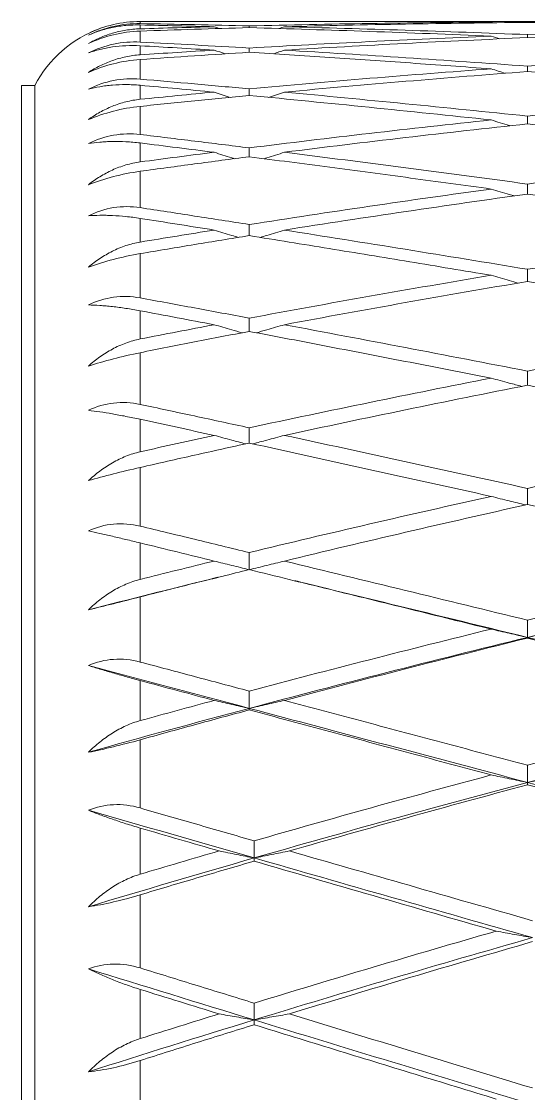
# Model space of a CAD drawing. Extents: x 4138 to 4928, y 0 to 579.
# Drawn here: x 4603.96 to 4608.23, y 209 to 218.04 of the extents above; entities that cross this region are included whole.
import ezdxf

# ---------------------------------------------------------------- set-up
doc = ezdxf.new("R2010")
doc.units = 0
doc.header["$LTSCALE"] = 10
doc.header["$MEASUREMENT"] = 0
doc.layers.add('1', color=7, linetype='CONTINUOUS')

msp = doc.modelspace()

# ---------------------------------------------------------------- linework, layer by layer
at = {"layer": '1', "color": 7, "linetype": 'Continuous', "lineweight": 13}
for p, q in [((4604.9577, 218.0413), (4604.9577, 218.023)), ((4604.9577, 217.96), (4604.9577, 217.8677)), ((4604.9577, 217.7206), (4604.9577, 217.5552)), ((4604.9577, 217.3254), (4604.9577, 217.0885)), ((4604.9577, 216.7781), (4604.9577, 216.4718)), ((4604.9577, 216.0838), (4604.9577, 215.711)), ((4604.9577, 215.249), (4604.9577, 214.8131)), ((4604.9577, 214.2814), (4604.9577, 213.7866)), ((4604.9577, 213.1901), (4604.9577, 212.641)), ((4604.9577, 211.9854), (4604.9577, 211.4105)), ((4604.9577, 210.6784), (4604.9577, 210.0616)), ((4604.9577, 209.2814), (4604.9577, 208.6283))]:
    msp.add_line(p, q, dxfattribs=at)
at = {"layer": '1', "color": 7, "linetype": 'Continuous', "lineweight": 18}
for p, q in [((4606.7565, 218.0413), (4605.0117, 218.0413)), ((4609.0938, 218.0413), (4607.3597, 218.0413)), ((4603.9577, 201.0413), (4603.9577, 217.5024)), ((4604.0703, 217.5024), (4603.9577, 217.5024)), ((4604.0703, 201.0413), (4604.0703, 217.5024))]:
    msp.add_line(p, q, dxfattribs=at)
msp.add_arc((4604.9577, 217.0413), 1, 109.69631, 152.53835, dxfattribs=at)
for points, degree in [([(4604.5217, 217.9411), (4604.588, 217.9732), (4604.7292, 218.0233), (4604.881, 218.0412), (4604.9577, 218.0413)], 3), ([(4604.5217, 217.9255), (4604.5889, 217.9584), (4604.7311, 218.0086), (4604.8819, 218.0243), (4604.9577, 218.023)], 3), ([(4605.0119, 218.0413), (4604.9938, 218.0413), (4604.9757, 218.0413), (4604.9577, 218.0413)], 3), ([(4604.9577, 218.023), (4605.1096, 218.0205), (4605.4148, 218.0148), (4605.7222, 218.0081), (4605.8765, 218.0044)], 3), ([(4605.5811, 217.9971), (4605.4767, 217.9998), (4605.2684, 218.005), (4605.0611, 218.0097), (4604.9577, 218.0119)], 3), ([(4605.8765, 218.0044), (4606.2135, 218.0124), (4606.89, 218.0256), (4607.5718, 218.0337), (4607.9139, 218.0365)], 3), ([(4608.2202, 218.0337), (4607.8764, 218.0301), (4607.1914, 218.0205), (4606.5116, 218.0058), (4606.1731, 217.9971)], 3), ([(4607.9139, 218.0365), (4607.921, 218.0342), (4607.928, 218.0318), (4607.9351, 218.0295)], 3), ([(4610.3401, 217.9971), (4609.9865, 218.0056), (4609.2795, 218.0202), (4608.5731, 218.03), (4608.2202, 218.0337)], 3), ([(4604.5217, 217.9411), (4604.5522, 217.956), (4604.5838, 217.9694), (4604.6167, 217.9813)], 3), ([(4604.5217, 217.8551), (4604.588, 217.8861), (4604.7292, 217.9359), (4604.881, 217.9572), (4604.9577, 217.96)], 3), ([(4604.9577, 217.9794), (4605.0613, 217.9826), (4605.2689, 217.9888), (4605.477, 217.9944), (4605.5811, 217.9971)], 3), ([(4605.8765, 217.9892), (4605.7229, 217.9849), (4605.4162, 217.9757), (4605.1103, 217.9654), (4604.9577, 217.96)], 3), ([(4605.5811, 217.9971), (4605.5963, 217.9919), (4605.6115, 217.9868), (4605.6267, 217.9816)], 3), ([(4605.8765, 217.9892), (4605.8765, 217.9943), (4605.8765, 217.9993), (4605.8765, 218.0044)], 3), ([(4607.9139, 217.9181), (4607.5695, 217.9324), (4606.8856, 217.9586), (4606.2112, 217.9798), (4605.8765, 217.9892)], 3), ([(4606.1265, 217.9814), (4606.142, 217.9866), (4606.1575, 217.9919), (4606.1731, 217.9971)], 3), ([(4606.1731, 217.9971), (4606.5089, 217.9885), (4607.1859, 217.9688), (4607.8736, 217.9441), (4608.2202, 217.9305)], 3), ([(4608.2202, 217.9305), (4608.5737, 217.9443), (4609.2805, 217.9692), (4609.987, 217.9887), (4610.3401, 217.9971)], 3), ([(4608.2202, 217.9051), (4608.2202, 217.9136), (4608.2202, 217.922), (4608.2202, 217.9305)], 3), ([(4604.5217, 217.7762), (4604.5889, 217.8098), (4604.7311, 217.8597), (4604.8819, 217.8717), (4604.9577, 217.8677)], 3), ([(4604.9577, 217.8677), (4605.1105, 217.8598), (4605.4165, 217.8434), (4605.7231, 217.8261), (4605.8765, 217.8172)], 3), ([(4605.5811, 217.7997), (4605.4772, 217.806), (4605.2693, 217.8184), (4605.0615, 217.8303), (4604.9577, 217.8362)], 3), ([(4605.8765, 217.8172), (4606.2105, 217.8365), (4606.8841, 217.8727), (4607.5688, 217.9038), (4607.9139, 217.9181)], 3), ([(4608.2202, 217.9051), (4607.8737, 217.8901), (4607.1861, 217.8575), (4606.509, 217.8198), (4606.1731, 217.7997)], 3), ([(4607.9139, 217.9181), (4607.9386, 217.9101), (4607.9632, 217.902), (4607.988, 217.894)], 3), ([(4610.3401, 217.7997), (4609.983, 217.8197), (4609.2725, 217.8572), (4608.5697, 217.89), (4608.2202, 217.9051)], 3), ([(4604.9577, 217.7603), (4605.0611, 217.7672), (4605.2685, 217.7805), (4605.4767, 217.7934), (4605.5811, 217.7997)], 3), ([(4605.8765, 217.7816), (4605.7225, 217.772), (4605.4153, 217.7522), (4605.1099, 217.7313), (4604.9577, 217.7206)], 3), ([(4605.5811, 217.7997), (4605.6121, 217.7893), (4605.6431, 217.7789), (4605.6741, 217.7685)], 3), ([(4605.8765, 217.7816), (4605.8765, 217.7935), (4605.8765, 217.8053), (4605.8765, 217.8172)], 3), ([(4607.9139, 217.6421), (4607.6872, 217.659), (4607.2341, 217.6918), (4606.555, 217.7384), (4606.1026, 217.7675), (4605.8765, 217.7816)], 3), ([(4606.0792, 217.7684), (4606.1104, 217.7788), (4606.1417, 217.7893), (4606.1731, 217.7997)], 3), ([(4606.1731, 217.7997), (4606.5131, 217.7794), (4607.1944, 217.7364), (4607.8779, 217.6892), (4608.2202, 217.6645)], 3), ([(4608.2202, 217.6645), (4608.5731, 217.6899), (4609.2794, 217.7378), (4609.9864, 217.78), (4610.3401, 217.7997)], 3), ([(4604.5217, 217.6121), (4604.588, 217.6417), (4604.7292, 217.6906), (4604.881, 217.7152), (4604.9577, 217.7206)], 3), ([(4608.2202, 217.6645), (4608.2202, 217.6494), (4608.2202, 217.6343), (4608.2201, 217.6191)], 3), ([(4604.5217, 217.4706), (4604.5889, 217.5046), (4604.7311, 217.5537), (4604.8819, 217.5618), (4604.9577, 217.5552)], 3), ([(4605.8765, 217.4733), (4606.2147, 217.5043), (4606.8926, 217.5634), (4607.5731, 217.6168), (4607.9139, 217.6421)], 3), ([(4608.2202, 217.6191), (4607.8789, 217.5931), (4607.1964, 217.5383), (4606.5141, 217.4777), (4606.1731, 217.4458)], 3), ([(4608.033, 217.604), (4607.9932, 217.6167), (4607.9535, 217.6294), (4607.9139, 217.6421)], 3), ([(4610.3401, 217.4458), (4609.9864, 217.4766), (4609.2793, 217.5365), (4608.573, 217.5923), (4608.2202, 217.6191)], 3), ([(4604.9577, 217.5552), (4605.1099, 217.5421), (4605.4152, 217.5152), (4605.7224, 217.4874), (4605.8765, 217.4733)], 3), ([(4605.5811, 217.4458), (4605.4766, 217.4556), (4605.2682, 217.4751), (4605.061, 217.4941), (4604.9577, 217.5035)], 3), ([(4605.8765, 217.4733), (4605.8765, 217.4547), (4605.8765, 217.4362), (4605.8765, 217.4176)], 3), ([(4604.9577, 217.3851), (4605.0615, 217.3955), (4605.2691, 217.416), (4605.4771, 217.436), (4605.5811, 217.4458)], 3), ([(4605.8765, 217.4177), (4605.7233, 217.4029), (4605.4169, 217.3728), (4605.1107, 217.3414), (4604.9577, 217.3254)], 3), ([(4605.7151, 217.4017), (4605.6703, 217.4164), (4605.6257, 217.4311), (4605.5811, 217.4458)], 3), ([(4607.9139, 217.2111), (4607.5684, 217.2479), (4606.8833, 217.3191), (4606.2101, 217.3856), (4605.8765, 217.4177)], 3), ([(4606.0382, 217.4017), (4606.0831, 217.4164), (4606.128, 217.431), (4606.1731, 217.4458)], 3), ([(4606.1731, 217.4458), (4606.5099, 217.4143), (4607.188, 217.349), (4607.8747, 217.2793), (4608.2202, 217.2433)], 3), ([(4608.2202, 217.2433), (4608.5674, 217.2794), (4609.268, 217.3493), (4609.9807, 217.4144), (4610.3401, 217.4458)], 3), ([(4604.9577, 217.3254), (4604.881, 217.3174), (4604.7292, 217.2897), (4604.588, 217.2421), (4604.5217, 217.2143)], 3), ([(4605.8765, 216.9758), (4606.2112, 217.0175), (4606.8855, 217.0985), (4607.5695, 217.1744), (4607.9139, 217.2111)], 3), ([(4608.2202, 217.1782), (4607.8751, 217.1409), (4607.1888, 217.0636), (4606.5103, 216.9811), (4606.1731, 216.9386)], 3), ([(4610.3401, 216.9386), (4609.9824, 216.9807), (4609.2713, 217.0628), (4608.569, 217.1405), (4608.2202, 217.1782)], 3), ([(4604.5217, 217.0115), (4604.5889, 217.0455), (4604.7311, 217.0934), (4604.8819, 217.0976), (4604.9577, 217.0885)], 3), ([(4604.9577, 217.0885), (4605.1107, 217.0701), (4605.4168, 217.0329), (4605.7232, 216.9949), (4605.8765, 216.9758)], 3), ([(4605.5811, 216.9386), (4605.4772, 216.9518), (4605.2693, 216.9782), (4605.0615, 217.0042), (4604.9577, 217.0171)], 3), ([(4604.9577, 216.8572), (4605.0611, 216.871), (4605.2684, 216.8984), (4605.4767, 216.9253), (4605.5811, 216.9386)], 3), ([(4606.1731, 216.9386), (4606.5136, 216.8956), (4607.1953, 216.8079), (4607.8783, 216.717), (4608.2202, 216.6707)], 3), ([(4608.2202, 216.6707), (4608.5729, 216.7184), (4609.279, 216.8106), (4609.9863, 216.8969), (4610.3401, 216.9386)], 3), ([(4605.8765, 216.9007), (4605.7225, 216.8808), (4605.4154, 216.8406), (4605.11, 216.7991), (4604.9577, 216.7781)], 3), ([(4607.9139, 216.6289), (4607.6872, 216.6602), (4607.2339, 216.722), (4606.5548, 216.8126), (4606.1025, 216.8716), (4605.8765, 216.9007)], 3), ([(4604.9577, 216.7781), (4604.881, 216.7675), (4604.7292, 216.7371), (4604.588, 216.6913), (4604.5217, 216.6654)], 3), ([(4605.8765, 216.3295), (4606.214, 216.3823), (4606.8912, 216.485), (4607.5724, 216.5819), (4607.9139, 216.6289)], 3), ([(4608.2202, 216.5865), (4607.8793, 216.5391), (4607.1972, 216.4411), (4606.5145, 216.3367), (4606.1731, 216.2829)], 3), ([(4610.3401, 216.2829), (4609.9862, 216.335), (4609.2789, 216.4378), (4608.5729, 216.5375), (4608.2202, 216.5865)], 3), ([(4604.5217, 216.4032), (4604.5889, 216.437), (4604.7311, 216.4831), (4604.8819, 216.4834), (4604.9577, 216.4718)], 3), ([(4604.9577, 216.4718), (4605.1096, 216.4485), (4605.4147, 216.4016), (4605.7222, 216.3537), (4605.8765, 216.3295)], 3), ([(4605.5811, 216.2829), (4605.4766, 216.2995), (4605.2681, 216.3326), (4605.061, 216.3652), (4604.9577, 216.3815)], 3), ([(4604.9577, 216.1816), (4605.0614, 216.1987), (4605.2691, 216.2328), (4605.477, 216.2663), (4605.5811, 216.2829)], 3), ([(4605.8765, 216.2356), (4605.7233, 216.211), (4605.417, 216.1611), (4605.1108, 216.1098), (4604.9577, 216.0838)], 3), ([(4607.9139, 215.9012), (4607.6842, 215.9397), (4607.227, 216.0158), (4606.5475, 216.1274), (4606.0994, 216.1998), (4605.8765, 216.2356)], 3), ([(4606.1731, 216.2829), (4606.5102, 216.2297), (4607.1884, 216.1213), (4607.8749, 216.0091), (4608.2202, 215.9521)], 3), ([(4608.2202, 215.9521), (4608.5693, 216.0097), (4609.2717, 216.1224), (4609.9826, 216.2302), (4610.3401, 216.2829)], 3), ([(4604.9577, 216.0838), (4604.881, 216.0708), (4604.7292, 216.0378), (4604.588, 215.9942), (4604.5217, 215.9705)], 3), ([(4605.8765, 215.5404), (4606.2128, 215.6032), (4606.8887, 215.7261), (4607.5711, 215.8437), (4607.9139, 215.9012)], 3), ([(4608.2202, 215.8496), (4607.8752, 215.7914), (4607.189, 215.6723), (4606.5104, 215.5482), (4606.1731, 215.4848)], 3), ([(4610.3401, 215.4848), (4609.9864, 215.5468), (4609.2793, 215.6697), (4608.5731, 215.7901), (4608.2202, 215.8496)], 3), ([(4604.5217, 215.6514), (4604.5889, 215.6846), (4604.7311, 215.7286), (4604.8819, 215.7249), (4604.9577, 215.711)], 3), ([(4604.9577, 215.711), (4605.1102, 215.6829), (4605.4159, 215.6263), (4605.7227, 215.5691), (4605.8765, 215.5404)], 3), ([(4605.5811, 215.4848), (4605.4769, 215.5045), (4605.2688, 215.5439), (4605.0613, 215.583), (4604.9577, 215.6025)], 3), ([(4604.9577, 215.3645), (4605.0613, 215.3848), (4605.2688, 215.4252), (4605.4769, 215.465), (4605.5811, 215.4848)], 3), ([(4606.1731, 215.4848), (4606.5118, 215.4211), (4607.1918, 215.2923), (4607.8766, 215.1607), (4608.2202, 215.0942)], 3), ([(4608.2202, 215.0942), (4608.5735, 215.1625), (4609.2803, 215.2958), (4609.9869, 215.4228), (4610.3401, 215.4848)], 3), ([(4605.8765, 215.4286), (4605.7225, 215.3992), (4605.4154, 215.3399), (4605.11, 215.2795), (4604.9577, 215.249)], 3), ([(4607.9139, 215.0346), (4607.6858, 215.0793), (4607.2308, 215.1681), (4606.5516, 215.2995), (4606.1011, 215.3858), (4605.8765, 215.4286)], 3), ([(4604.9577, 215.249), (4604.881, 215.2336), (4604.7292, 215.1985), (4604.588, 215.1575), (4604.5217, 215.1362)], 3), ([(4605.8765, 214.6158), (4606.213, 214.6883), (4606.8892, 214.8305), (4607.5714, 214.9674), (4607.9139, 215.0346)], 3), ([(4608.2202, 214.9744), (4607.8758, 214.9066), (4607.1903, 214.7683), (4606.5111, 214.6248), (4606.1731, 214.5517)], 3), ([(4610.3401, 214.5517), (4609.9865, 214.6231), (4609.2796, 214.765), (4608.5732, 214.9049), (4608.2202, 214.9744)], 3), ([(4604.5217, 214.7631), (4604.5889, 214.7954), (4604.7311, 214.8368), (4604.8819, 214.8293), (4604.9577, 214.8131)], 3), ([(4604.9577, 214.8131), (4605.1088, 214.7808), (4605.4131, 214.7156), (4605.7214, 214.6492), (4605.8765, 214.6158)], 3), ([(4605.5811, 214.5517), (4605.4765, 214.5746), (4605.2679, 214.6201), (4605.0609, 214.6651), (4604.9577, 214.6875)], 3), ([(4604.9577, 214.4136), (4605.0613, 214.4369), (4605.2689, 214.4832), (4605.4769, 214.529), (4605.5811, 214.5517)], 3), ([(4605.8765, 214.4871), (4605.7228, 214.4534), (4605.416, 214.3855), (4605.1103, 214.3163), (4604.9577, 214.2814)], 3), ([(4607.9139, 214.0373), (4607.5672, 214.1145), (4606.8808, 214.2666), (4606.2089, 214.4144), (4605.8765, 214.4871)], 3), ([(4606.1731, 214.5517), (4606.5054, 214.4799), (4607.1788, 214.3336), (4607.8701, 214.1821), (4608.2202, 214.105)], 3), ([(4608.2202, 214.105), (4608.5733, 214.1827), (4609.2799, 214.3347), (4609.9867, 214.4804), (4610.3401, 214.5517)], 3), ([(4604.9577, 214.2814), (4604.881, 214.2639), (4604.7292, 214.2269), (4604.588, 214.1888), (4604.5217, 214.1701)], 3), ([(4605.8765, 213.5644), (4606.2139, 213.646), (4606.8909, 213.8064), (4607.5722, 213.9612), (4607.9139, 214.0373)], 3), ([(4608.2202, 213.969), (4607.877, 213.8924), (4607.1926, 213.7364), (4606.5122, 213.5748), (4606.1731, 213.4925)], 3), ([(4610.3401, 213.4925), (4609.9801, 213.574), (4609.2667, 213.735), (4608.5668, 213.8917), (4608.2202, 213.969)], 3), ([(4604.5217, 213.7466), (4604.5889, 213.7777), (4604.7311, 213.8162), (4604.8819, 213.8049), (4604.9577, 213.7866)], 3), ([(4604.9577, 213.7866), (4605.1101, 213.7498), (4605.4157, 213.676), (4605.7226, 213.6017), (4605.8765, 213.5644)], 3), ([(4605.5811, 213.4925), (4605.4769, 213.518), (4605.2688, 213.569), (4605.0613, 213.6197), (4604.9577, 213.645)], 3), ([(4604.9577, 213.3377), (4605.0614, 213.3638), (4605.269, 213.4157), (4605.477, 213.467), (4605.5811, 213.4925)], 3), ([(4605.8765, 213.4192), (4605.8765, 213.4434), (4605.8765, 213.4918), (4605.8765, 213.5402), (4605.8765, 213.5644)], 3), ([(4605.8765, 213.4192), (4605.9257, 213.4313), (4606.0245, 213.4556), (4606.1235, 213.4802), (4606.1731, 213.4925)], 3), ([(4606.1731, 213.4925), (4606.5113, 213.4104), (4607.1907, 213.2453), (4607.876, 213.078), (4608.2202, 212.9938)], 3), ([(4608.2202, 212.9938), (4608.5734, 213.0801), (4609.28, 213.2494), (4609.9868, 213.4125), (4610.3401, 213.4925)], 3), ([(4605.8765, 213.4201), (4605.723, 213.3824), (4605.4163, 213.3064), (4605.1104, 213.2291), (4604.9577, 213.1901)], 3), ([(4607.9139, 212.9186), (4607.6858, 212.9749), (4607.2306, 213.0872), (4606.5514, 213.2544), (4606.101, 213.365), (4605.8765, 213.4201)], 3), ([(4605.5626, 213.3427), (4605.2121, 213.2566), (4604.8651, 213.1695), (4604.5217, 213.0815)], 3), ([(4605.6144, 213.3554), (4605.5624, 213.3426)], 1), ([(4606.3103, 213.314), (4606.26, 213.326)], 1), ([(4608.2201, 212.8487), (4607.573, 213.0069), (4606.9361, 213.1621), (4606.3099, 213.3141)], 3), ([(4604.5217, 213.0815), (4604.588, 213.0974), (4604.7292, 213.1321), (4604.881, 213.1706), (4604.9577, 213.1901)], 3), ([(4608.2201, 212.8487), (4608.2201, 212.8729), (4608.2201, 212.9213), (4608.2202, 212.9696), (4608.2202, 212.9938)], 3), ([(4605.8765, 212.396), (4606.2126, 212.4855), (4606.8883, 212.6621), (4607.5709, 212.8339), (4607.9139, 212.9186)], 3), ([(4607.9139, 212.9186), (4607.9647, 212.9069), (4608.0665, 212.8835), (4608.1688, 212.8603), (4608.2201, 212.8487)], 3), ([(4608.2201, 212.8487), (4608.2712, 212.8602), (4608.3736, 212.8834), (4608.4762, 212.9068), (4608.5276, 212.9186)], 3), ([(4608.2201, 212.8487), (4607.4231, 212.6538), (4606.6416, 212.4544), (4605.8765, 212.2506)], 3), ([(4608.2202, 212.8429), (4607.8765, 212.7578), (4607.1917, 212.5851), (4606.5118, 212.4072), (4606.1731, 212.3169)], 3), ([(4608.2202, 212.8429), (4608.2202, 212.8439), (4608.2201, 212.8458), (4608.2201, 212.8478), (4608.2201, 212.8487)], 3), ([(4610.3401, 212.3169), (4609.9855, 212.4052), (4609.2775, 212.5811), (4608.5721, 212.7559), (4608.2202, 212.8429)], 3), ([(4604.9577, 212.641), (4604.8819, 212.6612), (4604.7311, 212.6763), (4604.5889, 212.6411), (4604.5217, 212.6114)], 3), ([(4604.5217, 212.6114), (4604.9673, 212.4927), (4605.419, 212.3724), (4605.8765, 212.2506)], 3), ([(4605.8765, 212.396), (4605.7225, 212.4371), (4605.4154, 212.5189), (4605.11, 212.6004), (4604.9577, 212.641)], 3), ([(4605.5811, 212.3169), (4605.4769, 212.345), (4605.2688, 212.401), (4605.0613, 212.4569), (4604.9577, 212.4848)], 3), ([(4604.9577, 212.147), (4605.0613, 212.1756), (4605.2688, 212.2325), (4605.4769, 212.2889), (4605.5811, 212.3169)], 3), ([(4605.5811, 212.3169), (4605.6301, 212.3058), (4605.7283, 212.2836), (4605.827, 212.2616), (4605.8765, 212.2506)], 3), ([(4605.8765, 212.2506), (4605.8765, 212.2748), (4605.8765, 212.3233), (4605.8765, 212.3718), (4605.8765, 212.396)], 3), ([(4606.1731, 212.3169), (4606.1235, 212.3058), (4606.0245, 212.2836), (4605.9257, 212.2615), (4605.8765, 212.2506)], 3), ([(4608.2202, 211.7709), (4607.9915, 211.8319), (4607.5349, 211.9537), (4606.8517, 212.1359), (4606.3989, 212.2567), (4606.1731, 212.3169)], 3), ([(4608.2202, 211.7709), (4608.5629, 211.8622), (4609.2589, 212.0446), (4609.9762, 212.2263), (4610.3401, 212.3169)], 3), ([(4605.8765, 212.2506), (4605.419, 212.1287), (4604.9673, 212.0053), (4604.5217, 211.8803)], 3), ([(4605.8765, 212.2374), (4605.7229, 212.196), (4605.4162, 212.1126), (4605.1104, 212.028), (4604.9577, 211.9854)], 3), ([(4605.8765, 212.2374), (4605.8765, 212.2396), (4605.8765, 212.244), (4605.8765, 212.2484), (4605.8765, 212.2506)], 3), ([(4605.8765, 212.2506), (4606.6416, 212.0468), (4607.4231, 211.8386), (4608.2201, 211.6263)], 3), ([(4607.9139, 211.6889), (4607.6864, 211.7501), (4607.2321, 211.8724), (4606.5523, 212.0554), (4606.1014, 212.1768), (4605.8765, 212.2374)], 3), ([(4604.5217, 211.8803), (4604.588, 211.8933), (4604.7292, 211.9243), (4604.881, 211.964), (4604.9577, 211.9854)], 3), ([(4605.9179, 211.1335), (4606.2434, 211.2271), (4606.9016, 211.4134), (4607.5741, 211.5974), (4607.9139, 211.6889)], 3), ([(4607.9139, 211.6889), (4607.9647, 211.6784), (4608.0665, 211.6575), (4608.1688, 211.6367), (4608.2201, 211.6263)], 3), ([(4608.2201, 211.6263), (4608.2201, 211.6504), (4608.2201, 211.6986), (4608.2202, 211.7468), (4608.2202, 211.7709)], 3), ([(4608.5276, 211.6889), (4608.4762, 211.6784), (4608.3736, 211.6574), (4608.2712, 211.6366), (4608.2201, 211.6263)], 3), ([(4608.2201, 211.6263), (4607.4375, 211.4178), (4606.6698, 211.2053), (4605.9179, 210.9891)], 3), ([(4608.2202, 211.6065), (4607.8783, 211.5144), (4607.2022, 211.3291), (4606.5413, 211.142), (4606.2147, 211.048)], 3), ([(4608.2202, 211.6065), (4608.2202, 211.6098), (4608.2201, 211.6164), (4608.2201, 211.623), (4608.2201, 211.6263)], 3), ([(4610.3401, 211.036), (4610.1065, 211.0989), (4609.638, 211.2249), (4608.9309, 211.4152), (4608.4575, 211.5426), (4608.2202, 211.6065)], 3), ([(4604.5217, 211.3915), (4604.5889, 211.4194), (4604.7311, 211.4511), (4604.8819, 211.4324), (4604.9577, 211.4105)], 3), ([(4605.9179, 210.9891), (4605.4462, 211.1247), (4604.9808, 211.2589), (4604.5217, 211.3915)], 3), ([(4604.9577, 211.4105), (4605.1149, 211.3651), (4605.4322, 211.2735), (4605.7551, 211.1804), (4605.9179, 211.1335)], 3), ([(4605.6224, 211.048), (4605.5101, 211.0806), (4605.2871, 211.1455), (4605.067, 211.2096), (4604.9577, 211.2414)], 3), ([(4605.9179, 210.9891), (4605.9179, 211.0132), (4605.9179, 211.0613), (4605.9179, 211.1094), (4605.9179, 211.1335)], 3), ([(4605.9179, 210.9891), (4605.4462, 210.8535), (4604.9808, 210.7164), (4604.5217, 210.5779)], 3), ([(4604.9577, 210.8526), (4605.0676, 210.8853), (4605.2883, 210.9506), (4605.5107, 211.0156), (4605.6224, 211.048)], 3), ([(4605.9179, 210.9622), (4605.756, 210.9151), (4605.434, 210.8207), (4605.1158, 210.7259), (4604.9577, 210.6784)], 3), ([(4605.6224, 211.048), (4605.6714, 211.0382), (4605.7696, 211.0185), (4605.8684, 210.9989), (4605.9179, 210.9891)], 3), ([(4605.9179, 210.9891), (4605.9672, 210.9989), (4606.066, 211.0184), (4606.1651, 211.0381), (4606.2147, 211.048)], 3), ([(4605.9179, 210.9622), (4605.9179, 210.9667), (4605.9179, 210.9757), (4605.9179, 210.9847), (4605.9179, 210.9891)], 3), ([(4608.2633, 210.3173), (4607.4657, 210.5449), (4606.6836, 210.769), (4605.9179, 210.9891)], 3), ([(4607.9569, 210.3722), (4607.605, 210.4737), (4606.9133, 210.6735), (4606.2457, 210.867), (4605.9179, 210.9622)], 3), ([(4606.2147, 211.048), (4606.5449, 210.953), (4607.2165, 210.76), (4607.9106, 210.5611), (4608.2633, 210.4602)], 3), ([(4604.5217, 210.5779), (4604.588, 210.5878), (4604.7292, 210.6149), (4604.881, 210.6554), (4604.9577, 210.6784)], 3), ([(4605.9179, 209.7656), (4606.2467, 209.8666), (4606.9154, 210.0686), (4607.606, 210.271), (4607.9569, 210.3722)], 3), ([(4608.2633, 210.3173), (4608.212, 210.3264), (4608.1096, 210.3446), (4608.0077, 210.363), (4607.9569, 210.3722)], 3), ([(4608.2633, 210.3173), (4607.4657, 210.0896), (4606.6836, 209.8584), (4605.9179, 209.6237)], 3), ([(4608.2633, 210.2838), (4607.9205, 210.185), (4607.2363, 209.9846), (4606.5548, 209.7788), (4606.2147, 209.6745)], 3), ([(4604.9577, 210.0616), (4604.8819, 210.085), (4604.7311, 210.1071), (4604.5889, 210.0793), (4604.5217, 210.0534)], 3), ([(4605.9179, 209.7656), (4605.7572, 209.815), (4605.4364, 209.9137), (4605.117, 210.0123), (4604.9577, 210.0616)], 3), ([(4604.5217, 210.0534), (4604.9808, 209.9115), (4605.4462, 209.7682), (4605.9179, 209.6237)], 3), ([(4604.9577, 209.8808), (4605.0681, 209.8465), (4605.2893, 209.7778), (4605.5112, 209.709), (4605.6224, 209.6745)], 3), ([(4605.9179, 209.6237), (4605.9179, 209.6474), (4605.9179, 209.6947), (4605.9179, 209.742), (4605.9179, 209.7656)], 3), ([(4605.9179, 209.6237), (4605.4462, 209.4792), (4604.9808, 209.3334), (4604.5217, 209.1865)], 3), ([(4604.9577, 209.4665), (4605.0671, 209.5011), (4605.2874, 209.5704), (4605.5103, 209.6398), (4605.6224, 209.6745)], 3), ([(4605.6224, 209.6745), (4605.6714, 209.666), (4605.7696, 209.6491), (4605.8684, 209.6322), (4605.9179, 209.6237)], 3), ([(4606.2147, 209.6745), (4606.1651, 209.666), (4606.066, 209.649), (4605.9672, 209.6321), (4605.9179, 209.6237)], 3), ([(4605.9179, 209.6237), (4605.9179, 209.617), (4605.9179, 209.6034), (4605.9179, 209.5899), (4605.9179, 209.5831)], 3), ([(4605.9179, 209.6237), (4606.6836, 209.3891), (4607.4657, 209.1512), (4608.2633, 208.9102)], 3), ([(4608.2633, 209.0499), (4607.9194, 209.1542), (4607.2341, 209.3625), (4606.5537, 209.5706), (4606.2147, 209.6745)], 3), ([(4605.9179, 209.5831), (4605.7573, 209.5334), (4605.4367, 209.4334), (4605.1171, 209.3322), (4604.9577, 209.2814)], 3), ([(4605.9179, 209.5831), (4606.1426, 209.5136), (4606.5932, 209.3746), (4607.273, 209.1658), (4607.7285, 209.0264), (4607.9569, 208.9567)], 3), ([(4604.9577, 209.2814), (4604.881, 209.2569), (4604.7292, 209.2161), (4604.588, 209.1932), (4604.5217, 209.1865)], 3)]:
    msp.add_open_spline(points, degree=degree, dxfattribs=at)
for points, knots in [([(4604.9577, 218.0119), (4604.9162, 218.0128), (4604.8762, 218.0112), (4604.7985, 218.0039), (4604.7609, 217.9982), (4604.7061, 217.9869), (4604.688, 217.9826), (4604.6528, 217.9733), (4604.6356, 217.9682), (4604.585, 217.9518), (4604.5527, 217.9393), (4604.5217, 217.9255)], [0, 0, 0, 0, 0.25, 0.25, 0.5, 0.5, 0.625, 0.625, 0.75, 0.75, 1, 1, 1, 1]), ([(4607.9139, 218.0365), (4607.6855, 218.0384), (4607.299, 218.0406), (4606.9143, 218.0413), (4606.7566, 218.0413)], [0, 0, 0, 0, 0.589107, 1, 1, 1, 1]), ([(4607.0525, 218.0409), (4607.0991, 218.041), (4607.4868, 218.0417), (4607.8762, 218.0407), (4608.2202, 218.0387)], [0, 0, 0, 0, 0.120323, 1, 1, 1, 1]), ([(4608.2202, 218.0387), (4608.5734, 218.0408), (4608.9745, 218.0417), (4609.3756, 218.041), (4609.4233, 218.0409)], [0, 0, 0, 0, 0.88096, 1, 1, 1, 1]), ([(4604.5217, 217.8551), (4604.5527, 217.8728), (4604.5849, 217.889), (4604.652, 217.9179), (4604.6869, 217.9306), (4604.7415, 217.9469), (4604.7601, 217.9518), (4604.7981, 217.9606), (4604.8174, 217.9644), (4604.876, 217.974), (4604.9162, 217.9781), (4604.9577, 217.9794)], [0, 0, 0, 0, 0.25, 0.25, 0.5, 0.5, 0.625, 0.625, 0.75, 0.75, 1, 1, 1, 1]), ([(4604.9577, 217.8362), (4604.9162, 217.8385), (4604.8762, 217.8386), (4604.7985, 217.8351), (4604.7609, 217.8315), (4604.7061, 217.8235), (4604.688, 217.8204), (4604.6528, 217.8135), (4604.6356, 217.8097), (4604.585, 217.7971), (4604.5527, 217.7873), (4604.5217, 217.7762)], [0, 0, 0, 0, 0.25, 0.25, 0.5, 0.5, 0.625, 0.625, 0.75, 0.75, 1, 1, 1, 1]), ([(4604.5217, 217.6121), (4604.5527, 217.6322), (4604.5849, 217.6507), (4604.652, 217.684), (4604.6869, 217.6989), (4604.7415, 217.7182), (4604.7601, 217.7241), (4604.7981, 217.7348), (4604.8174, 217.7396), (4604.876, 217.7519), (4604.9162, 217.7576), (4604.9577, 217.7603)], [0, 0, 0, 0, 0.25, 0.25, 0.5, 0.5, 0.625, 0.625, 0.75, 0.75, 1, 1, 1, 1]), ([(4604.9577, 217.5035), (4604.9162, 217.5073), (4604.8762, 217.5091), (4604.7985, 217.5094), (4604.7609, 217.5079), (4604.7061, 217.5034), (4604.688, 217.5015), (4604.6528, 217.4971), (4604.6356, 217.4945), (4604.585, 217.4858), (4604.5527, 217.4788), (4604.5217, 217.4706)], [0, 0, 0, 0, 0.25, 0.25, 0.5, 0.5, 0.625, 0.625, 0.75, 0.75, 1, 1, 1, 1]), ([(4604.5217, 217.2143), (4604.5527, 217.2366), (4604.5849, 217.2572), (4604.652, 217.2947), (4604.6869, 217.3116), (4604.7415, 217.3338), (4604.7601, 217.3406), (4604.7981, 217.3532), (4604.8174, 217.3588), (4604.876, 217.3737), (4604.9162, 217.381), (4604.9577, 217.3851)], [0, 0, 0, 0, 0.25, 0.25, 0.5, 0.5, 0.625, 0.625, 0.75, 0.75, 1, 1, 1, 1]), ([(4607.9139, 217.2111), (4607.9647, 217.1951), (4608.0176, 217.1786), (4608.0707, 217.1621), (4608.0727, 217.1615)], [0, 0, 0, 0, 0.961829, 1, 1, 1, 1]), ([(4608.2201, 217.1782), (4608.2201, 217.1787), (4608.2201, 217.2004), (4608.2202, 217.2221), (4608.2202, 217.2433)], [0, 0, 0, 0, 0.022484, 1, 1, 1, 1]), ([(4604.9577, 217.0171), (4604.9162, 217.0223), (4604.8762, 217.0258), (4604.7985, 217.0299), (4604.7609, 217.0305), (4604.7061, 217.0295), (4604.688, 217.0288), (4604.6528, 217.0269), (4604.6356, 217.0256), (4604.585, 217.021), (4604.5527, 217.0167), (4604.5217, 217.0115)], [0, 0, 0, 0, 0.25, 0.25, 0.5, 0.5, 0.625, 0.625, 0.75, 0.75, 1, 1, 1, 1]), ([(4605.7518, 216.8843), (4605.744, 216.8867), (4605.687, 216.9048), (4605.6301, 216.9229), (4605.5811, 216.9386)], [0, 0, 0, 0, 0.136769, 1, 1, 1, 1]), ([(4605.8765, 216.9758), (4605.8765, 216.954), (4605.8765, 216.929), (4605.8765, 216.904), (4605.8765, 216.9007)], [0, 0, 0, 0, 0.870602, 1, 1, 1, 1]), ([(4606.0015, 216.8843), (4606.0092, 216.8867), (4606.0663, 216.9048), (4606.1235, 216.9228), (4606.1731, 216.9386)], [0, 0, 0, 0, 0.134619, 1, 1, 1, 1]), ([(4604.5217, 216.6654), (4604.5527, 216.6897), (4604.5849, 216.7122), (4604.652, 216.7535), (4604.6869, 216.7723), (4604.7415, 216.7971), (4604.7601, 216.8049), (4604.7981, 216.8191), (4604.8174, 216.8256), (4604.876, 216.8429), (4604.9162, 216.8517), (4604.9577, 216.8572)], [0, 0, 0, 0, 0.25, 0.25, 0.5, 0.5, 0.625, 0.625, 0.75, 0.75, 1, 1, 1, 1]), ([(4608.2201, 216.5865), (4608.2201, 216.5924), (4608.2201, 216.6204), (4608.2202, 216.6485), (4608.2202, 216.6707)], [0, 0, 0, 0, 0.207233, 1, 1, 1, 1]), ([(4607.9139, 216.6289), (4607.9647, 216.6136), (4608.0295, 216.5941), (4608.0946, 216.5746), (4608.1086, 216.5704)], [0, 0, 0, 0, 0.785044, 1, 1, 1, 1]), ([(4604.9577, 216.3815), (4604.9162, 216.388), (4604.8762, 216.3931), (4604.7985, 216.401), (4604.7609, 216.4037), (4604.7061, 216.4062), (4604.688, 216.4068), (4604.6528, 216.4074), (4604.6356, 216.4074), (4604.585, 216.4068), (4604.5527, 216.4054), (4604.5217, 216.4032)], [0, 0, 0, 0, 0.25, 0.25, 0.5, 0.5, 0.625, 0.625, 0.75, 0.75, 1, 1, 1, 1]), ([(4605.8765, 216.2356), (4605.8765, 216.2442), (4605.8765, 216.2755), (4605.8765, 216.3068), (4605.8765, 216.3295)], [0, 0, 0, 0, 0.273984, 1, 1, 1, 1]), ([(4605.5811, 216.2829), (4605.6301, 216.2678), (4605.698, 216.2471), (4605.7662, 216.2264), (4605.7852, 216.2207)], [0, 0, 0, 0, 0.722445, 1, 1, 1, 1]), ([(4605.968, 216.2207), (4605.9868, 216.2264), (4606.0551, 216.247), (4606.1235, 216.2678), (4606.1731, 216.2829)], [0, 0, 0, 0, 0.276085, 1, 1, 1, 1]), ([(4604.5217, 215.9705), (4604.5527, 215.9966), (4604.5849, 216.0209), (4604.652, 216.0656), (4604.6869, 216.086), (4604.7415, 216.1133), (4604.7601, 216.1218), (4604.7981, 216.1377), (4604.8174, 216.1449), (4604.876, 216.1645), (4604.9162, 216.1747), (4604.9577, 216.1816)], [0, 0, 0, 0, 0.25, 0.25, 0.5, 0.5, 0.625, 0.625, 0.75, 0.75, 1, 1, 1, 1]), ([(4608.2201, 215.8497), (4608.2201, 215.8607), (4608.2201, 215.8949), (4608.2202, 215.9291), (4608.2202, 215.9521)], [0, 0, 0, 0, 0.324849, 1, 1, 1, 1]), ([(4607.9139, 215.9012), (4607.9647, 215.8865), (4608.0405, 215.8648), (4608.1167, 215.8431), (4608.1417, 215.836)], [0, 0, 0, 0, 0.671183, 1, 1, 1, 1]), ([(4604.9577, 215.6025), (4604.9162, 215.6103), (4604.8762, 215.617), (4604.7985, 215.6286), (4604.7609, 215.6334), (4604.7061, 215.6394), (4604.688, 215.6412), (4604.6528, 215.6443), (4604.6356, 215.6457), (4604.585, 215.6491), (4604.5527, 215.6506), (4604.5217, 215.6514)], [0, 0, 0, 0, 0.25, 0.25, 0.5, 0.5, 0.625, 0.625, 0.75, 0.75, 1, 1, 1, 1]), ([(4605.5811, 215.4848), (4605.6301, 215.4705), (4605.7084, 215.4479), (4605.787, 215.4253), (4605.8164, 215.4169)], [0, 0, 0, 0, 0.627069, 1, 1, 1, 1]), ([(4605.8765, 215.4286), (4605.8765, 215.4424), (4605.8765, 215.4797), (4605.8765, 215.5169), (4605.8765, 215.5404)], [0, 0, 0, 0, 0.371143, 1, 1, 1, 1]), ([(4605.9368, 215.417), (4605.966, 215.4253), (4606.0447, 215.4478), (4606.1235, 215.4705), (4606.1731, 215.4848)], [0, 0, 0, 0, 0.371909, 1, 1, 1, 1]), ([(4604.5217, 215.1362), (4604.5527, 215.1638), (4604.5849, 215.1896), (4604.652, 215.2373), (4604.6869, 215.2592), (4604.7415, 215.2887), (4604.7601, 215.2979), (4604.7981, 215.3152), (4604.8174, 215.3232), (4604.876, 215.3448), (4604.9162, 215.3563), (4604.9577, 215.3645)], [0, 0, 0, 0, 0.25, 0.25, 0.5, 0.5, 0.625, 0.625, 0.75, 0.75, 1, 1, 1, 1]), ([(4608.173, 214.9648), (4608.1375, 214.9743), (4608.0509, 214.9975), (4607.9647, 215.0208), (4607.9139, 215.0346)], [0, 0, 0, 0, 0.40943, 1, 1, 1, 1]), ([(4608.2202, 215.0942), (4608.2202, 215.0706), (4608.2201, 215.0306), (4608.2201, 214.9907), (4608.2201, 214.9744)], [0, 0, 0, 0, 0.592463, 1, 1, 1, 1]), ([(4604.5217, 214.7631), (4604.5527, 214.7593), (4604.5849, 214.755), (4604.652, 214.7451), (4604.6869, 214.7395), (4604.7415, 214.7302), (4604.7601, 214.7268), (4604.7981, 214.7199), (4604.8174, 214.7162), (4604.876, 214.7048), (4604.9162, 214.6965), (4604.9577, 214.6875)], [0, 0, 0, 0, 0.25, 0.25, 0.5, 0.5, 0.625, 0.625, 0.75, 0.75, 1, 1, 1, 1]), ([(4605.8765, 214.6158), (4605.8765, 214.5919), (4605.8765, 214.549), (4605.8765, 214.5061), (4605.8765, 214.4871)], [0, 0, 0, 0, 0.55794, 1, 1, 1, 1]), ([(4605.846, 214.4803), (4605.8067, 214.4908), (4605.7182, 214.5146), (4605.6301, 214.5384), (4605.5811, 214.5517)], [0, 0, 0, 0, 0.44281, 1, 1, 1, 1]), ([(4605.9071, 214.4804), (4605.9462, 214.4908), (4606.0347, 214.5145), (4606.1235, 214.5384), (4606.1731, 214.5517)], [0, 0, 0, 0, 0.442247, 1, 1, 1, 1]), ([(4604.9577, 214.4136), (4604.9162, 214.4042), (4604.8762, 214.3915), (4604.7985, 214.3604), (4604.7609, 214.342), (4604.7061, 214.3106), (4604.688, 214.2995), (4604.6528, 214.2762), (4604.6356, 214.2641), (4604.585, 214.2262), (4604.5527, 214.199), (4604.5217, 214.1701)], [0, 0, 0, 0, 0.25, 0.25, 0.5, 0.5, 0.625, 0.625, 0.75, 0.75, 1, 1, 1, 1]), ([(4607.9139, 214.0373), (4607.9647, 214.0245), (4608.0608, 214.0004), (4608.1574, 213.9764), (4608.2029, 213.9651)], [0, 0, 0, 0, 0.529635, 1, 1, 1, 1]), ([(4608.2201, 213.969), (4608.2201, 213.9903), (4608.2201, 214.0357), (4608.2202, 214.081), (4608.2202, 214.105)], [0, 0, 0, 0, 0.46983, 1, 1, 1, 1]), ([(4604.9577, 213.645), (4604.9162, 213.6552), (4604.8762, 213.6649), (4604.7985, 213.6834), (4604.7609, 213.6923), (4604.7061, 213.7051), (4604.688, 213.7093), (4604.6528, 213.7174), (4604.6356, 213.7213), (4604.585, 213.7327), (4604.5527, 213.7399), (4604.5217, 213.7466)], [0, 0, 0, 0, 0.25, 0.25, 0.5, 0.5, 0.625, 0.625, 0.75, 0.75, 1, 1, 1, 1]), ([(4605.5811, 213.4925), (4605.6301, 213.4802), (4605.7277, 213.4559), (4605.8258, 213.4317), (4605.8747, 213.4196)], [0, 0, 0, 0, 0.502971, 1, 1, 1, 1]), ([(4604.5217, 213.0815), (4604.5527, 213.1114), (4604.5849, 213.1395), (4604.652, 213.1918), (4604.6869, 213.216), (4604.7415, 213.2491), (4604.7601, 213.2595), (4604.7981, 213.2792), (4604.8174, 213.2883), (4604.876, 213.3135), (4604.9162, 213.3273), (4604.9577, 213.3377)], [0, 0, 0, 0, 0.25, 0.25, 0.5, 0.5, 0.625, 0.625, 0.75, 0.75, 1, 1, 1, 1]), ([(4610.0973, 213.2925), (4609.8123, 213.2274), (4609.1815, 213.081), (4608.5599, 212.9318), (4608.2201, 212.8487)], [0, 0, 0, 0, 0.449018, 1, 1, 1, 1]), ([(4610.6568, 212.2506), (4610.1822, 212.3675), (4609.3635, 212.5688), (4608.5599, 212.7657), (4608.2201, 212.8487)], [0, 0, 0, 0, 0.573764, 1, 1, 1, 1]), ([(4604.9577, 212.4848), (4604.9162, 212.496), (4604.8762, 212.507), (4604.7985, 212.5289), (4604.7609, 212.5397), (4604.7061, 212.5557), (4604.688, 212.561), (4604.6528, 212.5715), (4604.6356, 212.5766), (4604.585, 212.5919), (4604.5527, 212.6018), (4604.5217, 212.6114)], [0, 0, 0, 0, 0.25, 0.25, 0.5, 0.5, 0.625, 0.625, 0.75, 0.75, 1, 1, 1, 1]), ([(4610.6568, 212.2506), (4610.1822, 212.1336), (4609.3635, 211.9273), (4608.5599, 211.7168), (4608.2201, 211.6263)], [0, 0, 0, 0, 0.573764, 1, 1, 1, 1]), ([(4604.5217, 211.8803), (4604.5527, 211.9109), (4604.5849, 211.9398), (4604.652, 211.9937), (4604.6869, 212.0188), (4604.7415, 212.0531), (4604.7601, 212.064), (4604.7981, 212.0846), (4604.8174, 212.0942), (4604.876, 212.1208), (4604.9162, 212.1356), (4604.9577, 212.147)], [0, 0, 0, 0, 0.25, 0.25, 0.5, 0.5, 0.625, 0.625, 0.75, 0.75, 1, 1, 1, 1]), ([(4608.2201, 211.6263), (4608.5599, 211.5358), (4609.3635, 211.3217), (4610.1822, 211.1036), (4610.6568, 210.9772)], [0, 0, 0, 0, 0.426236, 1, 1, 1, 1]), ([(4604.9577, 211.2414), (4604.9162, 211.2535), (4604.8762, 211.2658), (4604.7985, 211.2907), (4604.7609, 211.3033), (4604.7061, 211.3223), (4604.688, 211.3287), (4604.6528, 211.3414), (4604.6356, 211.3477), (4604.585, 211.3666), (4604.5527, 211.3791), (4604.5217, 211.3915)], [0, 0, 0, 0, 0.25, 0.25, 0.5, 0.5, 0.625, 0.625, 0.75, 0.75, 1, 1, 1, 1]), ([(4604.5217, 210.5779), (4604.5527, 210.609), (4604.5849, 210.6383), (4604.652, 210.6934), (4604.6869, 210.719), (4604.7415, 210.7543), (4604.7601, 210.7656), (4604.7981, 210.7869), (4604.8174, 210.7968), (4604.876, 210.8246), (4604.9162, 210.8403), (4604.9577, 210.8526)], [0, 0, 0, 0, 0.25, 0.25, 0.5, 0.5, 0.625, 0.625, 0.75, 0.75, 1, 1, 1, 1]), ([(4604.5217, 210.0534), (4604.5527, 210.0383), (4604.5849, 210.0233), (4604.652, 209.9935), (4604.6869, 209.9788), (4604.7415, 209.9569), (4604.7601, 209.9497), (4604.7981, 209.9353), (4604.8174, 209.9281), (4604.876, 209.9072), (4604.9162, 209.8937), (4604.9577, 209.8808)], [0, 0, 0, 0, 0.25, 0.25, 0.5, 0.5, 0.625, 0.625, 0.75, 0.75, 1, 1, 1, 1]), ([(4604.5217, 209.1865), (4604.5527, 209.2176), (4604.5849, 209.2472), (4604.652, 209.3028), (4604.6869, 209.3288), (4604.7415, 209.3648), (4604.7601, 209.3763), (4604.7981, 209.3981), (4604.8174, 209.4084), (4604.876, 209.437), (4604.9162, 209.4534), (4604.9577, 209.4665)], [0, 0, 0, 0, 0.25, 0.25, 0.5, 0.5, 0.625, 0.625, 0.75, 0.75, 1, 1, 1, 1])]:
    msp.add_open_spline(points, degree=3, knots=knots, dxfattribs=at)
at = {"layer": '1', "color": 7, "linetype": 'Continuous', "lineweight": 13}
for points, weights in [([(4604.9577, 218.0119), (4604.9577, 217.9986), (4604.9577, 217.9794)], [1, 0.999911893339, 1]), ([(4604.9577, 217.8362), (4604.9577, 217.8012), (4604.9577, 217.7603)], [1, 0.999911893342, 1]), ([(4604.9577, 217.5035), (4604.9577, 217.4472), (4604.9577, 217.3851)], [1, 0.999911893339, 1]), ([(4604.9577, 217.0171), (4604.9577, 216.94), (4604.9577, 216.8572)], [1, 0.999911893341, 1]), ([(4604.9577, 216.3815), (4604.9577, 216.2842), (4604.9577, 216.1816)], [1, 0.999911893339, 1]), ([(4604.9577, 215.6025), (4604.9577, 215.486), (4604.9577, 215.3645)], [1, 0.999911893339, 1]), ([(4604.9577, 214.6875), (4604.9577, 214.5529), (4604.9577, 214.4136)], [1, 0.999911893339, 1]), ([(4604.9577, 213.645), (4604.9577, 213.4936), (4604.9577, 213.3377)], [1, 0.99991189334, 1]), ([(4604.9577, 212.4848), (4604.9577, 212.3179), (4604.9577, 212.147)], [1, 0.999911893337, 1]), ([(4604.9577, 211.2414), (4604.9577, 211.049), (4604.9577, 210.8526)], [1, 0.99989992864, 1]), ([(4604.9577, 209.8808), (4604.9577, 209.6754), (4604.9577, 209.4665)], [1, 0.999899928637, 1])]:
    msp.add_rational_spline(points, weights, degree=2, dxfattribs=at)

doc.saveas('drawing.dxf')
